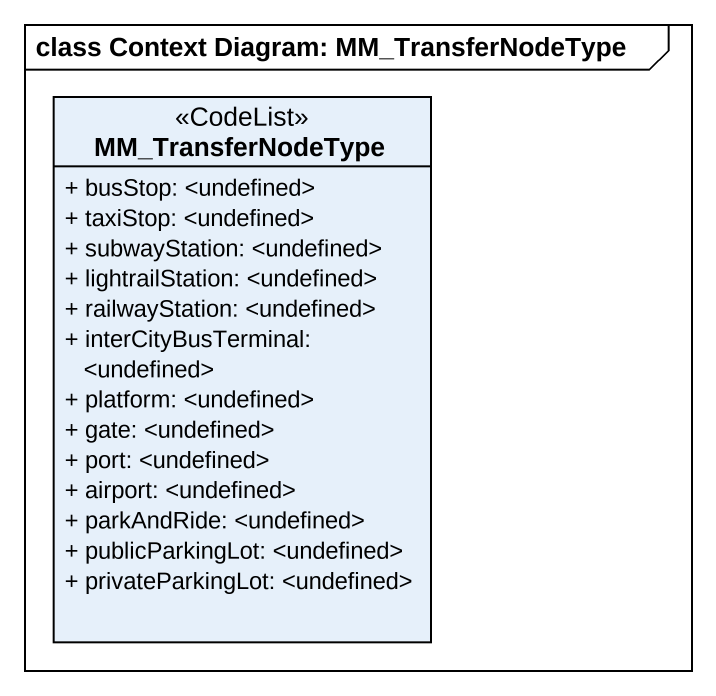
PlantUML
@startuml
mainframe class Context Diagram: MM_TransferNodeType
hide circle
hide empty members
skinparam classAttributeIconSize 0
class MM_TransferNodeType <<CodeList>> {
  + busStop: <undefined>
  + taxiStop: <undefined>
  + subwayStation: <undefined>
  + lightrailStation: <undefined>
  + railwayStation: <undefined>
  + interCityBusTerminal: <undefined>
  + platform: <undefined>
  + gate: <undefined>
  + port: <undefined>
  + airport: <undefined>
  + parkAndRide: <undefined>
  + publicParkingLot: <undefined>
  + privateParkingLot: <undefined>
}
@enduml
